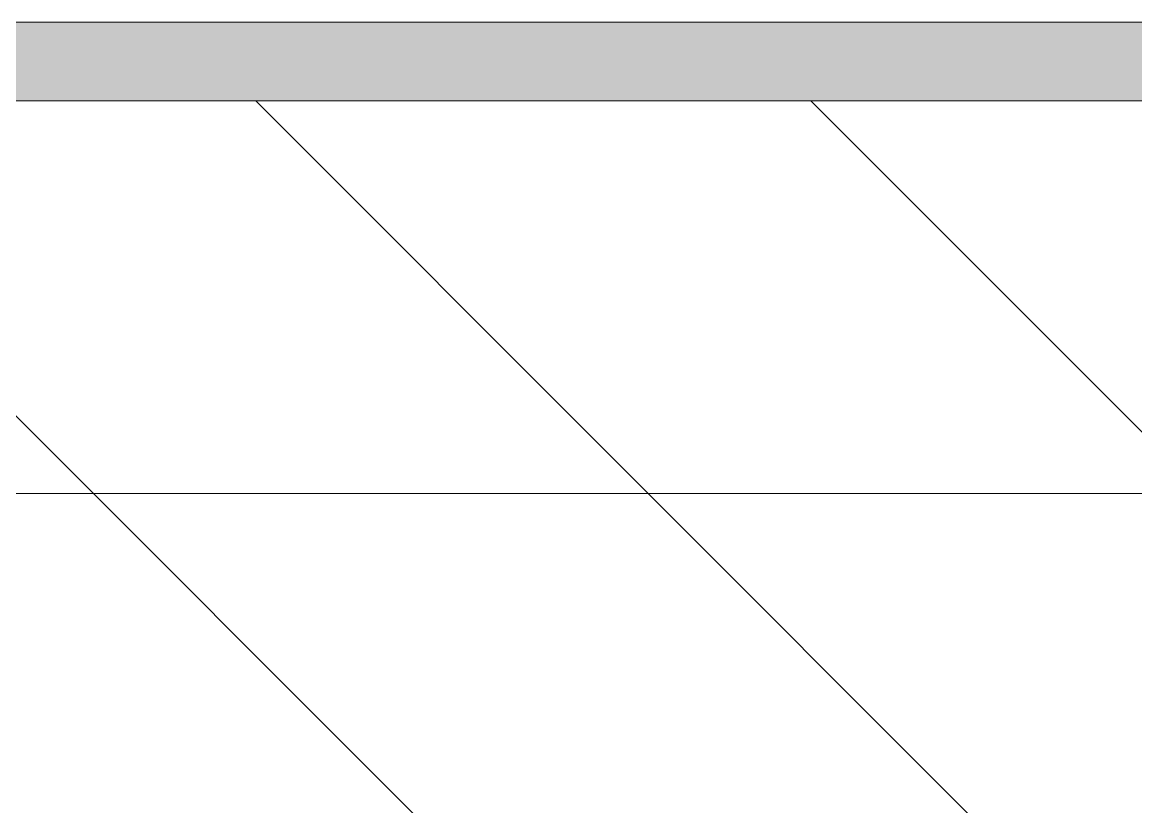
# Model space of a CAD drawing. Header units: millimetres. Extents: x -4185 to 186529, y -8553 to 29097.
# Drawn here: x 8728.3 to 9012.1, y 7720.2 to 7920 of the extents above; entities that cross this region are included whole.
import ezdxf

# ---------------------------------------------------------------- set-up
doc = ezdxf.new("R2010")
doc.units = ezdxf.units.MM
doc.linetypes.add('Осевая', pattern=[3175, 635, -476.25, 1587.5, -476.25])
doc.layers.add('A-WALL-1', color=7, linetype='Continuous', lineweight=9, true_color=0x3c3c3c)
doc.layers.add('A-WALL-FNSH-1', color=7, linetype='Continuous', lineweight=9, true_color=0x3c3c3c)
doc.layers.add('I-WALL', color=7, linetype='Continuous', lineweight=9)
doc.layers.add('Оси-2', color=7, linetype='Осевая', lineweight=9)

msp = doc.modelspace()

# ---------------------------------------------------------------- hatches: boundary and pattern name
at = {"layer": 'I-WALL'}
h = msp.add_hatch(dxfattribs=at)
h.set_pattern_fill('FP_84', color=256, style=0, pattern_type=2)
h.set_pattern_definition([(0, (0, 0), (121.92, 30.48), [10.058, -81.382, 10.058, -81.382, -487.68]), (0, (0, 0), (121.92, 30.48), [-182.88, 10.058, -172.822, 10.058, -81.382, -213.36]), (0, (0, 0), (121.92, 30.48), [-457.2, 10.058, -50.902, 10.058, -142.342]), (120, (45.72, 15.24), (-87.356454, 90.34582), [10.058, -81.382, 10.058, -81.382, -487.68]), (120, (45.72, 15.24), (-87.356454, 90.34582), [-182.88, 10.058, -172.822, 10.058, -81.382, -213.36]), (120, (45.72, 15.24), (-87.356454, 90.34582), [-457.2, 10.058, -50.902, 10.058, -142.342]), (240, (60.96, 76.2), (-34.563546, -120.82582), [10.058, -81.382, 10.058, -81.382, -487.68]), (240, (60.96, 76.2), (-34.563546, -120.82582), [-182.88, 10.058, -172.822, 10.058, -81.382, -213.36]), (240, (60.96, 76.2), (-34.563546, -120.82582), [-457.2, 10.058, -50.902, 10.058, -142.342])])
h.paths.add_polyline_path([(12760, 7900), (12760, 7920), (7660, 7920), (7660, 7900), (12363.68, 7900)])
h = msp.add_hatch(dxfattribs=at)
h.set_pattern_fill('FP_18', color=256, style=0, pattern_type=2)
h.set_pattern_definition([(135, (0, 0), (-70.7107, -70.7107), [])])
h.paths.add_polyline_path([(8260, 7700), (12160, 7700), (12160, 7900), (8260, 7900)])

# ---------------------------------------------------------------- linework, layer by layer
at = {"layer": 'A-WALL-1'}
msp.add_line((12160, 7900), (8260, 7900), dxfattribs=at)
at = {"layer": 'A-WALL-FNSH-1'}
msp.add_line((7660, 7920), (12825, 7920), dxfattribs=at)
at = {"layer": 'Оси-2'}
msp.add_line((-885.17, 7800), (36057, 7800), dxfattribs=at)

doc.saveas('drawing.dxf')
